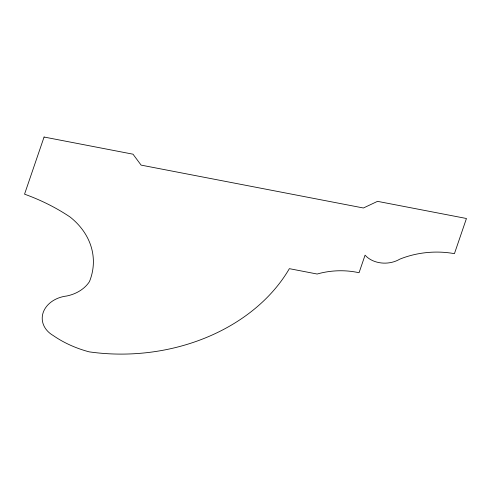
<?xml version="1.0" encoding="UTF-8"?>
<svg xmlns="http://www.w3.org/2000/svg" width="491" height="491" viewBox="0 0 491 491"><rect width="100%" height="100%" fill="white"/><g stroke="black" fill="none" stroke-linecap="round" stroke-linejoin="round"><path stroke-width="0.74" d="M44.073 137.032L24.55 194.166A202.206 158.685 -2.9 0 1 70.06 216.997A82.648 64.861 -2.9 0 1 89.442 281.638A34.419 27.011 -2.9 0 1 66.758 295.999A27.987 21.966 -2.9 0 0 43.183 312.534A27.987 21.966 -2.9 0 0 53.243 335.556A109.057 85.581 -2.9 0 0 89.141 351.844A180.51 141.66 -2.9 0 0 289.359 268.663L317.149 274.027A68.249 53.562 -2.9 0 1 359.056 272.738L365.065 255.16A24.605 19.315 -2.9 0 0 399.797 259.156A79.64 62.498 -2.9 0 1 454.433 253.657L466.45 218.495L377.53 201.347L363.408 207.994L141.107 165.117L133 154.186L44.073 137.032"/></g></svg>
